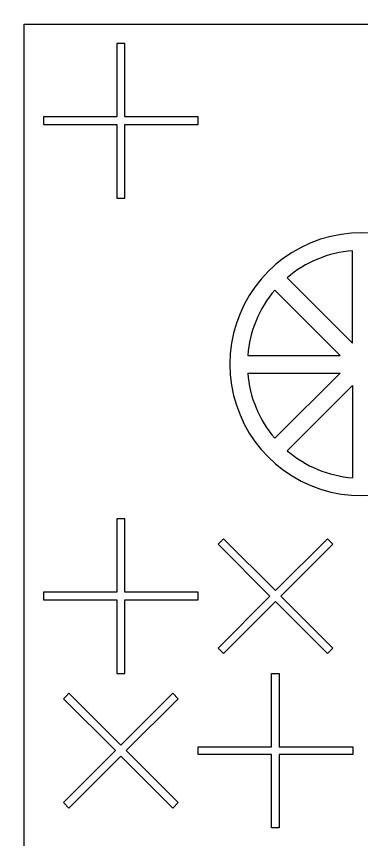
# Model space of a CAD drawing. Header units: inches. Extents: x -271009 to 5700, y -37000 to 38138.
# Drawn here: x -136165 to -133900, y 11850 to 17255 of the extents above; entities that cross this region are included whole.
import ezdxf

# ---------------------------------------------------------------- set-up
doc = ezdxf.new("R2010")
doc.units = ezdxf.units.IN
doc.header["$MEASUREMENT"] = 0

msp = doc.modelspace()

# ---------------------------------------------------------------- linework, layer by layer
for p, q in [((-135454.5, 17077.4), (-135505.3, 17077.4)), ((-135505.3, 17077.4), (-135505.3, 16595.3)), ((-135454.5, 16595.3), (-135454.5, 17077.4)), ((-135505.3, 16595.3), (-135987.4, 16595.3)), ((-135987.4, 16595.3), (-135987.4, 16544.5)), ((-134972.4, 16595.3), (-135454.5, 16595.3)), ((-134972.4, 16544.5), (-134972.4, 16595.3)), ((-135987.4, 16544.5), (-135505.3, 16544.5)), ((-135505.3, 16544.5), (-135505.3, 16062.4)), ((-135454.5, 16062.4), (-135454.5, 16544.5)), ((-135454.5, 16544.5), (-134972.4, 16544.5)), ((-135505.3, 16062.4), (-135454.5, 16062.4)), ((-133959.1, 15110.1), (-133959.1, 15716.8)), ((-134388, 15539.1), (-133959.1, 15110.1)), ((-134469.4, 15457.7), (-134040.4, 15028.8)), ((-134647.1, 15028.8), (-134040.4, 15028.8)), ((-134647.1, 14913.7), (-134040.4, 14913.7)), ((-134469.4, 14484.8), (-134040.4, 14913.7)), ((-134388, 14403.4), (-133959.1, 14832.4)), ((-133959.1, 14832.4), (-133959.1, 14225.7)), ((-135454.5, 13956.3), (-135505.3, 13956.3)), ((-135505.3, 13956.3), (-135505.3, 13474.1)), ((-135454.5, 13474.1), (-135454.5, 13956.3)), ((-134805.8, 13825.5), (-134841.7, 13789.7)), ((-134841.7, 13789.7), (-134500.8, 13448.8)), ((-134464.9, 13484.6), (-134805.8, 13825.5)), ((-134124, 13825.5), (-134464.9, 13484.6)), ((-134429, 13448.8), (-134088.1, 13789.7)), ((-134106, 13807.6), (-134124, 13825.5)), ((-134088.1, 13789.7), (-134106, 13807.6)), ((-135505.3, 13474.1), (-135987.4, 13474.1)), ((-135987.4, 13474.1), (-135987.4, 13423.4)), ((-134972.4, 13474.1), (-135454.5, 13474.1)), ((-134972.4, 13423.4), (-134972.4, 13474.1)), ((-135987.4, 13423.4), (-135505.3, 13423.4)), ((-135505.3, 13423.4), (-135505.3, 12941.3)), ((-135454.5, 12941.3), (-135454.5, 13423.4)), ((-135454.5, 13423.4), (-134972.4, 13423.4)), ((-134500.8, 13448.8), (-134841.7, 13107.8)), ((-134805.8, 13072), (-134464.9, 13412.9)), ((-134464.9, 13412.9), (-134124, 13072)), ((-134088.1, 13107.8), (-134429, 13448.8)), ((-134841.7, 13107.8), (-134805.8, 13072)), ((-134124, 13072), (-134088.1, 13107.8)), ((-135505.3, 12941.3), (-135454.5, 12941.3)), ((-134490.3, 12459.1), (-134490.3, 12941.3)), ((-134490.3, 12941.3), (-134439.5, 12941.3)), ((-134439.5, 12941.3), (-134439.5, 12459.1)), ((-135838.7, 12792.6), (-135820.8, 12810.5)), ((-135820.8, 12810.5), (-135479.9, 12469.6)), ((-135479.9, 12469.6), (-135139, 12810.5)), ((-135139, 12810.5), (-135103.1, 12774.7)), ((-135856.7, 12774.7), (-135838.7, 12792.6)), ((-135515.8, 12433.8), (-135856.7, 12774.7)), ((-135103.1, 12774.7), (-135444, 12433.8)), ((-135856.7, 12092.8), (-135515.8, 12433.8)), ((-135444, 12433.8), (-135103.1, 12092.8)), ((-134972.4, 12459.1), (-134490.3, 12459.1)), ((-134972.4, 12408.4), (-134972.4, 12459.1)), ((-134439.5, 12459.1), (-133957.4, 12459.1)), ((-133957.4, 12459.1), (-133957.4, 12408.4)), ((-135479.9, 12397.9), (-135820.8, 12057)), ((-135139, 12057), (-135479.9, 12397.9)), ((-134490.3, 12408.4), (-134972.4, 12408.4)), ((-134490.3, 11926.3), (-134490.3, 12408.4)), ((-133957.4, 12408.4), (-134439.5, 12408.4)), ((-134439.5, 12408.4), (-134439.5, 11926.3)), ((-135820.8, 12057), (-135856.7, 12092.8)), ((-135103.1, 12092.8), (-135139, 12057)), ((-134439.5, 11926.3), (-134490.3, 11926.3))]:
    msp.add_line(p, q)
msp.add_lwpolyline([(-137000, 35000, 6), (-113000, 35000)], format="xyb", close=True)
msp.add_lwpolyline([(-136114.3, 17204.3), (-125050.8, 17204.3), (-125050.8, 8678.3), (-136114.3, 8678.3)], close=True)
for radius, start, end in [(862.7, 36.0319, 323.9681), (747.7, 94.4117, 130.5883), (747.7, 139.4117, 175.5883), (747.7, 184.4117, 220.5883), (747.7, 229.4117, 265.5883)]:
    msp.add_arc((-133901.5, 14971.2), radius, start, end)

doc.saveas('drawing.dxf')
